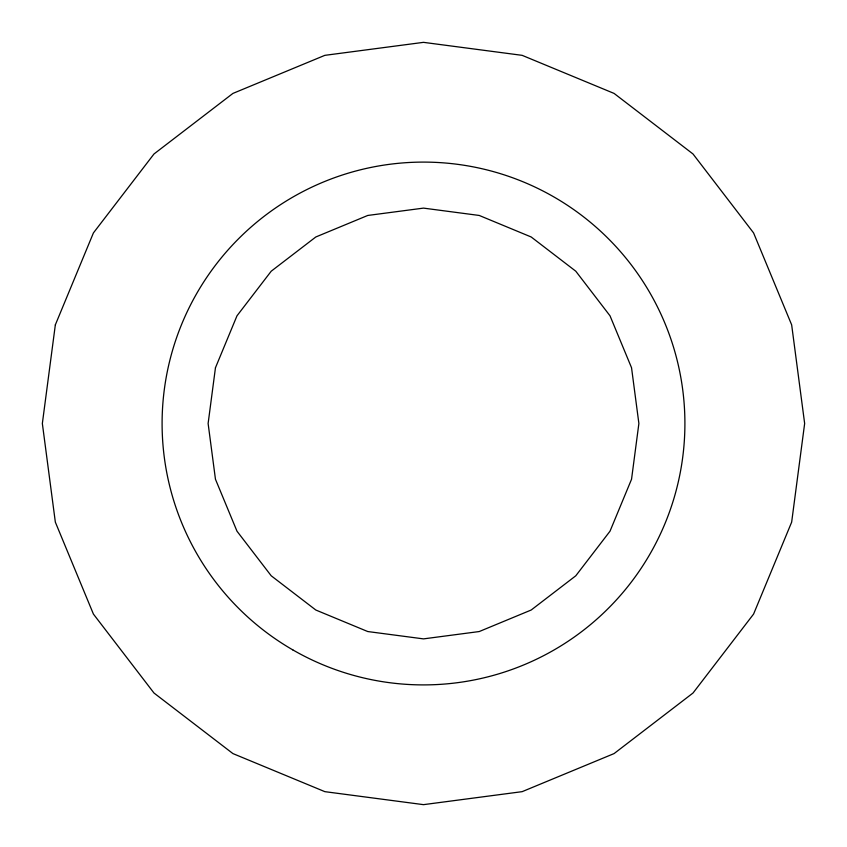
<?xml version="1.0" encoding="UTF-8"?>
<svg xmlns="http://www.w3.org/2000/svg" width="847" height="847" viewBox="0 0 847 847"><rect width="100%" height="100%" fill="white"/><g stroke="black" fill="none" stroke-linecap="round" stroke-linejoin="round"><path stroke-width="1.27" d="M55.341 324.856L42.35 423.5L55.341 522.144L93.414 614.075L153.985 693.015L232.925 753.586L324.856 791.659L423.5 804.65L522.144 791.659L614.075 753.586L693.015 693.015L753.586 614.075L791.659 522.144L804.65 423.5L791.659 324.856L753.586 232.925L693.015 153.985L614.075 93.414L522.144 55.341L423.5 42.35L324.856 55.341L232.925 93.414L153.985 153.985L93.414 232.925L55.341 324.856M215.456 367.757L208.118 423.5L215.456 479.243L236.98 531.185L271.209 575.791L315.815 610.02L367.757 631.544L423.5 638.882L479.243 631.544L531.185 610.02L575.791 575.791L610.02 531.185L631.544 479.243L638.882 423.5L631.544 367.757L610.02 315.815L575.791 271.209L531.185 236.98L479.243 215.456L423.5 208.118L367.757 215.456L315.815 236.98L271.209 271.209L236.98 315.815L215.456 367.757M292.797 649.882A261.405 261.405 0 0 0 684.905 423.5A261.405 261.405 0 0 0 292.797 197.118A261.405 261.405 0 0 0 292.797 649.882"/></g></svg>
